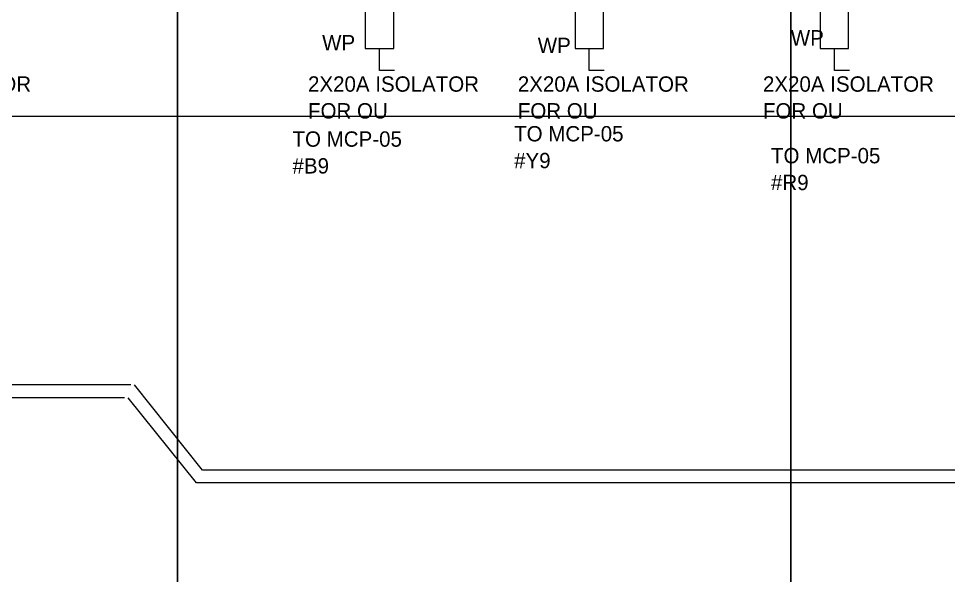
# Model space of a CAD drawing. Header units: metres. Extents: x 75097 to 220695, y -1557923 to -1361206.
# Drawn here: x 120896 to 131814, y -1447773 to -1441238 of the extents above; entities that cross this region are included whole.
import ezdxf

# ---------------------------------------------------------------- set-up
doc = ezdxf.new("R2010")
doc.units = ezdxf.units.M
doc.layers.get('0').update_dxf_attribs({"lineweight": 0})
doc.layers.add('A-100 - Copy$0$axes', color=8, linetype='Continuous')
doc.layers.add('A-100 - Copy$0$Proj', color=8, linetype='Continuous', lineweight=0)
doc.layers.add('E-POWR', color=7, linetype='Continuous', lineweight=9, true_color=0x4e7e3e)
doc.layers.add('E-POWR-IDEN _1-100_', color=7, linetype='Continuous', lineweight=9, true_color=0x4e7e3e)
doc.styles.add('Optima_5', font='', dxfattribs={"height": 3.001645})
doc.styles.get('Optima_5').set_extended_font_data('Optima')

# ---------------------------------------------------------------- blocks, each defined once
blk = doc.blocks.new('GI-041_dwg__U120-3902841-GI-041')
at = {"layer": 'E-POWR', "flags": 128}
blk.add_lwpolyline([(-0.1145, 0), (0.1145, 0), (0.1145, 0.1572), (-0.1145, 0.1572)], close=True, dxfattribs=at)
blk.add_lwpolyline([(0.2354, 0.1613), (0.2354, 0.0786), (0.1145, 0.0786)], dxfattribs=at)
blk = doc.blocks.new('A-100 - Copy')
at = {"layer": 'A-100 - Copy$0$axes'}
for p, q in [((122763.3, -1477297.4, 0), (122763.3, -1387547.7, 0)), ((129963.3, -1477297.4, 0), (129963.3, -1387547.7, 0))]:
    blk.add_line(p, q, dxfattribs=at)
at = {"layer": 'A-100 - Copy$0$Proj'}
for p, q in [((122212.4, -1445537.7, 2.4), (115130.3, -1445537.7, 2.4)), ((123055.4, -1446537.7, 0), (122255.4, -1445537.7, 0)), ((122140.3, -1445687.7, 2.4), (115130.3, -1445687.7, 2.4)), ((122983.3, -1446687.7, 0), (122183.3, -1445687.7, 0)), ((134103.3, -1446537.7, 0), (123055.4, -1446537.7, 0)), ((134253.3, -1446687.7, 0), (122983.3, -1446687.7, 0))]:
    blk.add_line(p, q, dxfattribs=at)
at = {"layer": 'A-100 - Copy$0$Proj', "elevation": 0}
blk.add_lwpolyline([(157571.2, -1442382.7), (157571.2, -1453692.7), (116594.6, -1453692.7), (116594.6, -1442382.7)], close=True, dxfattribs=at)

msp = doc.modelspace()

# ---------------------------------------------------------------- block references
at = {"color": 85, "xscale": 2127.341102341351, "yscale": 2127.341102341351, "zscale": 2127.341102341351, "rotation": 269.9999999997816}
for p in [(124965.8, -1441346.3, 0), (127429.4, -1441346.3, 0), (130307.9, -1441346.3, 0)]:
    msp.add_blockref('GI-041_dwg__U120-3902841-GI-041', p, dxfattribs=at)

# ---------------------------------------------------------------- texts
at = {"layer": 'E-POWR-IDEN _1-100_', "attachment_point": 1, "rotation": 360, "line_spacing_factor": 1.047943, "style": 'Optima_5'}
for s, insert, char_height, width in [('WP', (129963.3, -1441373.8, 0), 180.1, 3.637978807091713e-12), ('WP', (124459.8, -1441430.5), 180.1, 3.637978807091713e-12), ('WP', (126991.8, -1441462.6), 180.1, 3.637978807091713e-12), ('2X20A ISOLATOR\\PFOR OU', (119034.4, -1441916, 2.4), 180.099, 2475.925), ('2X20A ISOLATOR\\PFOR OU', (124294.1, -1441916, 0), 180.099, 2475.925), ('2X20A ISOLATOR\\PFOR OU', (126757.7, -1441916, 0), 180.099, 2475.925), ('2X20A ISOLATOR\\PFOR OU', (129636.2, -1441916, 0), 180.099, 2475.925), ('TO MCP-05 \\P#B9', (124112.2, -1442561.7, 2.4), 180.1, 2475.925), ('TO MCP-05 \\P#Y9', (126714.2, -1442499.3, 2.4), 180.1, 2475.925), ('TO MCP-05 \\P#R9', (129730.4, -1442756.5), 180.1, 2475.925)]:
    msp.add_mtext(s, dxfattribs=dict(at, insert=insert, char_height=char_height, width=width))

# ---------------------------------------------------------------- next in the draw order: block references
msp.add_blockref('A-100 - Copy', (0, 0))

doc.saveas('drawing.dxf')
